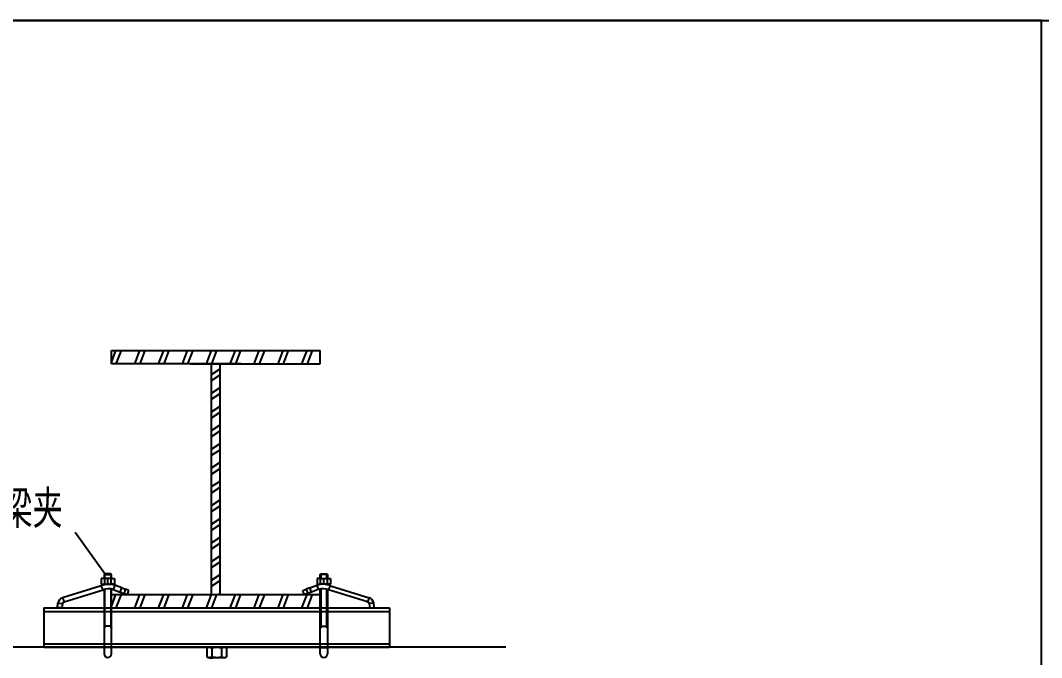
# Model space of a CAD drawing. Extents: x 1382187 to 1725648, y 860327 to 1571294.
# Drawn here: x 1510898 to 1521768, y 1216145 to 1222928 of the extents above; entities that cross this region are included whole.
import ezdxf

# ---------------------------------------------------------------- set-up
doc = ezdxf.new("R2010")
doc.units = 0
doc.header["$LTSCALE"] = 1000
doc.header["$MEASUREMENT"] = 0
doc.layers.add('W_DIM', color=4, linetype='Continuous')
doc.layers.add('walraven', color=7, linetype='Continuous')
doc.styles.get("Standard").update_dxf_attribs({"font": 'gbenor.shx', "bigfont": 'gbcbig.shx'})
doc.styles.add('wwp100', font='txt.shx', dxfattribs={"width": 0.7, "height": 400, "bigfont": 'hztxt.shx'})
doc.dimstyles.get("Standard").update_dxf_attribs({"dimtxt": 0.18, "dimasz": 0.18, "dimexe": 0.18, "dimexo": 0.0625, "dimgap": 0.09, "dimtad": 0, "dimtih": 1, "dimtoh": 1, "dimdec": 4, "dimzin": 0, "dimdsep": 46, "dimtxsty": 'Standard', "dimcen": 0.09, "dimadec": 0, "dimazin": 0, "dimtfac": 1, "dimtdec": 4, "dimtofl": 0, "dimtmove": 0, "dimatfit": 3, "dimfxl": 0, "dimtolj": 1, "dimtzin": 0, "dimarcsym": 0})

msp = doc.modelspace()

# ---------------------------------------------------------------- linework, layer by layer
at = {"color": 7}
for p, q in [((1497689.7, 1222928.1), (1544506.6, 1222928.1)), ((1521766.8, 1222928.1), (1497689.7, 1222928.1)), ((1521766.8, 1205507.8), (1521766.8, 1222928.1)), ((1521766.8, 1205507.8), (1521766.8, 1222928.1)), ((1521766.8, 1205507.8), (1521766.8, 1222928.1)), ((1511146.2, 1216673.3), (1511146.2, 1216255.9)), ((1511866.4, 1216673.3), (1514089.6, 1216673.3)), ((1514828.1, 1216673.3), (1514828.1, 1216255.9)), ((1512895.6, 1216145.9), (1513078.8, 1216145.9))]:
    msp.add_line(p, q, dxfattribs=at)
for p, q in [((1511866.4, 1219287.5), (1511915.2, 1219414.2)), ((1511866.4, 1219414.2), (1514089.6, 1219414.2)), ((1511866.4, 1219271.7), (1511866.4, 1219414.2)), ((1511918.3, 1219271.7), (1511973.1, 1219414.2)), ((1512114.7, 1219271.7), (1512169.5, 1219414.2)), ((1512172.6, 1219271.7), (1512227.4, 1219414.2)), ((1512369, 1219271.7), (1512423.8, 1219414.2)), ((1512426.9, 1219271.7), (1512481.7, 1219414.2)), ((1512623.3, 1219271.7), (1512678.1, 1219414.2)), ((1512681.2, 1219271.7), (1512736, 1219414.2)), ((1512877.6, 1219271.7), (1512932.4, 1219414.2)), ((1512935.5, 1219271.7), (1512990.3, 1219414.2)), ((1513131.9, 1219271.7), (1513186.7, 1219414.2)), ((1513189.8, 1219271.7), (1513244.6, 1219414.2)), ((1513386.2, 1219271.7), (1513441, 1219414.2)), ((1513444.1, 1219271.7), (1513498.9, 1219414.2)), ((1513640.5, 1219271.7), (1513695.3, 1219414.2)), ((1513698.4, 1219271.7), (1513753.2, 1219414.2)), ((1513894.8, 1219271.7), (1513949.6, 1219414.2)), ((1513952.7, 1219271.7), (1514007.6, 1219414.2)), ((1514089.6, 1219271.7), (1514089.6, 1219414.2)), ((1512932.4, 1216815.8), (1512932.4, 1219271.7)), ((1513023.6, 1216815.8), (1513023.6, 1219271.7)), ((1512932.4, 1219159.1), (1513023.6, 1219219.3)), ((1512932.4, 1219094.5), (1513023.6, 1219154.6)), ((1512932.4, 1218960.1), (1513023.6, 1219020.2)), ((1512932.4, 1218895.5), (1513023.6, 1218955.6)), ((1512932.4, 1218761), (1513023.6, 1218821.2)), ((1512932.4, 1218696.4), (1513023.6, 1218756.6)), ((1512932.4, 1218562), (1513023.6, 1218622.2)), ((1512932.4, 1218497.4), (1513023.6, 1218557.6)), ((1512932.4, 1218363), (1513023.6, 1218423.2)), ((1512932.4, 1218298.4), (1513023.6, 1218358.5)), ((1512932.4, 1218164), (1513023.6, 1218224.1)), ((1512932.4, 1218099.4), (1513023.6, 1218159.5)), ((1512932.4, 1217964.9), (1513023.6, 1218025.1)), ((1512932.4, 1217900.3), (1513023.6, 1217960.5)), ((1512932.4, 1217765.9), (1513023.6, 1217826.1)), ((1512932.4, 1217701.3), (1513023.6, 1217761.5)), ((1512932.4, 1217566.9), (1513023.6, 1217627.1)), ((1512932.4, 1217502.3), (1513023.6, 1217562.4)), ((1512932.4, 1217367.9), (1513023.6, 1217428)), ((1512932.4, 1217303.3), (1513023.6, 1217363.4)), ((1512932.4, 1217168.8), (1513023.6, 1217229)), ((1512932.4, 1217104.2), (1513023.6, 1217164.4)), ((1512932.4, 1216969.8), (1513023.6, 1217030)), ((1512932.4, 1216905.2), (1513023.6, 1216965.4)), ((1511866.4, 1216815.8), (1514089.6, 1216815.8)), ((1511866.4, 1216689.1), (1511915.2, 1216815.8)), ((1511918.3, 1216673.3), (1511973.1, 1216815.8)), ((1512114.7, 1216673.3), (1512169.5, 1216815.8)), ((1512172.6, 1216673.3), (1512227.4, 1216815.8)), ((1512369, 1216673.3), (1512423.8, 1216815.8)), ((1512426.9, 1216673.3), (1512481.7, 1216815.8)), ((1512623.3, 1216673.3), (1512678.1, 1216815.8)), ((1512681.2, 1216673.3), (1512736, 1216815.8)), ((1512877.6, 1216673.3), (1512932.4, 1216815.8)), ((1512935.5, 1216673.3), (1512990.3, 1216815.8)), ((1513000.6, 1216815.8), (1513023.6, 1216831)), ((1513131.9, 1216673.3), (1513186.7, 1216815.8)), ((1513189.8, 1216673.3), (1513244.6, 1216815.8)), ((1513386.2, 1216673.3), (1513441, 1216815.8)), ((1513444.1, 1216673.3), (1513498.9, 1216815.8)), ((1513640.5, 1216673.3), (1513695.3, 1216815.8)), ((1513698.4, 1216673.3), (1513753.2, 1216815.8)), ((1513894.8, 1216673.3), (1513949.6, 1216815.8)), ((1513952.7, 1216673.3), (1514007.6, 1216815.8))]:
    msp.add_line(p, q)
at = {"linetype": 'Continuous'}
for p, q in [((1511146.2, 1216673.3), (1514828.1, 1216673.3)), ((1511146.2, 1216637.6), (1514828.1, 1216637.6)), ((1511146.2, 1216291.5), (1514828.1, 1216291.5)), ((1511146.2, 1216255.9), (1514828.1, 1216255.9)), ((1512881.4, 1216247.7), (1512895.6, 1216255.9)), ((1512881.4, 1216247.7), (1512881.4, 1216154.1)), ((1512895.6, 1216255.9), (1513078.8, 1216255.9)), ((1512934.3, 1216247.7), (1512934.3, 1216154.1)), ((1513040.1, 1216247.7), (1513040.1, 1216154.1)), ((1513093, 1216247.7), (1513078.8, 1216255.9)), ((1513093, 1216247.7), (1513093, 1216154.1)), ((1512895.6, 1216145.9), (1512881.4, 1216154.1)), ((1513078.8, 1216145.9), (1513093, 1216154.1))]:
    msp.add_line(p, q, dxfattribs=at)
at = {"color": 2}
msp.add_line((1503673.1, 1216259.7), (1516065.8, 1216259.7), dxfattribs=at)
at = {"linetype": 'Continuous'}
for centre, start, end in [((1512908, 1216187.1), 262.59836, 263.36614), ((1513066.4, 1216187.1), 276.63385, 277.40314)]:
    msp.add_arc(centre, 41.2, start, end, dxfattribs=at)
for points, knots in [([(1512881.4, 1216247.7), (1512885.6, 1216250.1), (1512894, 1216254.2), (1512903.3, 1216255.9), (1512907.9, 1216255.9)], [0, 0, 0, 0, 0.5149312, 1, 1, 1, 1]), ([(1512907.9, 1216255.9), (1512912.4, 1216255.9), (1512921.7, 1216254.2), (1512930.1, 1216250.1), (1512934.3, 1216247.7)], [0, 0, 0, 0, 0.4850688, 1, 1, 1, 1]), ([(1513040.1, 1216247.7), (1513044.2, 1216250.1), (1513052.7, 1216254.2), (1513062, 1216255.9), (1513066.5, 1216255.9)], [0, 0, 0, 0, 0.5149312, 1, 1, 1, 1]), ([(1513066.5, 1216255.9), (1513071, 1216255.9), (1513080.4, 1216254.2), (1513088.8, 1216250.1), (1513093, 1216247.7)], [0, 0, 0, 0, 0.4850688, 1, 1, 1, 1]), ([(1512881.4, 1216154.1), (1512883.1, 1216153.1), (1512889.8, 1216149.5), (1512897.1, 1216147), (1512902.7, 1216146.3)], [0, 0, 0, 0, 0.2607399, 1, 1, 1, 1]), ([(1513046.1, 1216145.9), (1513040.5, 1216145.6), (1513017.6, 1216144.5), (1512978.9, 1216142.5), (1512940.2, 1216141), (1512916.5, 1216139), (1512908.4, 1216138.4), (1512905.8, 1216137.6)], [0.11280276, 0.11280276, 0.11280276, 0.11280276, 0.21833993, 0.54637953, 0.84847065, 0.94881238, 1, 1, 1, 1]), ([(1512907.9, 1216145.9), (1512912.4, 1216145.9), (1512921.7, 1216147.6), (1512930.1, 1216151.7), (1512934.3, 1216154.1)], [0, 0, 0, 0, 0.4850688, 1, 1, 1, 1]), ([(1512973.3, 1216145.9), (1512969, 1216145.7), (1512947.4, 1216144.9), (1512925.7, 1216144.6), (1512908.5, 1216141.8)], [0.58681215, 0.58681215, 0.58681215, 0.58681215, 0.66875117, 1, 1, 1, 1]), ([(1513040.1, 1216154.1), (1513044.2, 1216151.7), (1513052.7, 1216147.6), (1513062, 1216145.9), (1513066.5, 1216145.9)], [0, 0, 0, 0, 0.5149312, 1, 1, 1, 1]), ([(1513071.7, 1216146.3), (1513073.5, 1216146.5), (1513081, 1216148), (1513088, 1216151.2), (1513093, 1216154.1)], [0, 0, 0, 0, 0.2413187, 1, 1, 1, 1])]:
    msp.add_open_spline(points, degree=3, knots=knots, dxfattribs=at)
for points in [[(1512934.3, 1216247.7), (1512951.4, 1216252.6), (1512969.3, 1216255.9), (1512987.2, 1216255.9)], [(1512987.2, 1216255.9), (1513005, 1216255.9), (1513022.9, 1216252.6), (1513040.1, 1216247.7)], [(1512924.3, 1216145.9), (1512919.3, 1216145.5), (1512914.3, 1216145), (1512909.4, 1216144.2)], [(1512934.3, 1216154.1), (1512951.4, 1216149.2), (1512969.3, 1216145.9), (1512987.2, 1216145.9)], [(1512987.2, 1216145.9), (1513005, 1216145.9), (1513022.9, 1216149.2), (1513040.1, 1216154.1)]]:
    msp.add_open_spline(points, degree=3, dxfattribs=at)
at = {"layer": 'walraven'}
for p, q in [((1513248.6, 1219271.7), (1511866.4, 1219271.7)), ((1512707.4, 1219271.7), (1514089.6, 1219271.7))]:
    msp.add_line(p, q, dxfattribs=at)
at = {"layer": 'walraven', "color": 7, "linetype": 'Continuous'}
for p, q in [((1511792.3, 1216989), (1511756.5, 1216989)), ((1511756.5, 1216989), (1511756.5, 1216926.9)), ((1511794.8, 1217036.3), (1511790, 1217031.5)), ((1511790, 1217031.5), (1511790, 1216989)), ((1511792.3, 1216989), (1511792.3, 1216926.9)), ((1511864.1, 1216989), (1511792.3, 1216989)), ((1511861.7, 1217036.3), (1511794.8, 1217036.3)), ((1511866.4, 1217031.5), (1511861.7, 1217036.3)), ((1511864.1, 1216926.9), (1511864.1, 1216989)), ((1511864.1, 1216989), (1511900, 1216989)), ((1511866.4, 1216989), (1511866.4, 1217031.5)), ((1511900, 1216989), (1511900, 1216926.9)), ((1514091.9, 1216989), (1514056, 1216989)), ((1514056, 1216989), (1514056, 1216926.9)), ((1514089.6, 1217031.5), (1514094.3, 1217036.3)), ((1514089.6, 1216989), (1514089.6, 1217031.5)), ((1514091.9, 1216926.9), (1514091.9, 1216989)), ((1514091.9, 1216989), (1514163.7, 1216989)), ((1514094.3, 1217036.3), (1514161.2, 1217036.3)), ((1514161.2, 1217036.3), (1514166, 1217031.5)), ((1514163.7, 1216989), (1514163.7, 1216926.9)), ((1514163.7, 1216989), (1514199.5, 1216989)), ((1514166, 1217031.5), (1514166, 1216989)), ((1514199.5, 1216989), (1514199.5, 1216926.9)), ((1511757.1, 1216908.9), (1511344.6, 1216782.8)), ((1511364.8, 1216739.5), (1511777.3, 1216865.6)), ((1511756.5, 1216926.9), (1511792.3, 1216926.9)), ((1511790, 1216926.9), (1511790, 1216920.7)), ((1511790, 1216870.8), (1511790, 1216233.3)), ((1511792.3, 1216926.9), (1511864.1, 1216926.9)), ((1511796.6, 1216920.7), (1511796.6, 1216926.8)), ((1511796.6, 1216462.7), (1511796.6, 1216870.8)), ((1511859.8, 1216924.7), (1511859.8, 1216926.8)), ((1511859.8, 1216876.2), (1511859.8, 1216462.7)), ((1511900, 1216926.9), (1511864.1, 1216926.9)), ((1511866.4, 1216926.9), (1511866.4, 1216924.7)), ((1511866.4, 1216233.3), (1511866.4, 1216876.2)), ((1511887, 1216870.4), (1511961.1, 1216843.4)), ((1511977.5, 1216888.3), (1511903.3, 1216915.3)), ((1511977.5, 1216888.3), (1512016.4, 1216874.2)), ((1512053.3, 1216860.7), (1512016.4, 1216874.2)), ((1513902.7, 1216860.7), (1513939.6, 1216874.2)), ((1513978.5, 1216888.3), (1513939.6, 1216874.2)), ((1513978.5, 1216888.3), (1514052.7, 1216915.3)), ((1514069, 1216870.4), (1513994.9, 1216843.4)), ((1514056, 1216926.9), (1514091.9, 1216926.9)), ((1514089.6, 1216926.9), (1514089.6, 1216924.7)), ((1514089.6, 1216233.3), (1514089.6, 1216876.2)), ((1514163.7, 1216926.9), (1514091.9, 1216926.9)), ((1514096.2, 1216924.7), (1514096.2, 1216926.8)), ((1514096.2, 1216876.2), (1514096.2, 1216462.7)), ((1514159.4, 1216920.7), (1514159.4, 1216926.8)), ((1514159.4, 1216462.7), (1514159.4, 1216870.8)), ((1514199.5, 1216926.9), (1514163.7, 1216926.9)), ((1514166, 1216926.9), (1514166, 1216920.7)), ((1514166, 1216870.8), (1514166, 1216233.3)), ((1514591.2, 1216739.5), (1514178.7, 1216865.6)), ((1514198.9, 1216908.9), (1514611.4, 1216782.8)), ((1511961.1, 1216843.4), (1512000, 1216829.3)), ((1512000, 1216829.3), (1512037, 1216815.8)), ((1512037, 1216815.8), (1512053.3, 1216860.7)), ((1513919, 1216815.8), (1513902.7, 1216860.7)), ((1513956, 1216829.3), (1513919, 1216815.8)), ((1513994.9, 1216843.4), (1513956, 1216829.3)), ((1511292.2, 1216677.4), (1511297.3, 1216725)), ((1511339.8, 1216673.3), (1511292.2, 1216677.4)), ((1511346.2, 1216720.7), (1511339.8, 1216673.3)), ((1514609.8, 1216720.7), (1514616.2, 1216673.3)), ((1514616.2, 1216673.3), (1514663.8, 1216677.4)), ((1514663.8, 1216677.4), (1514658.7, 1216725)), ((1511866.4, 1216481.5), (1511790, 1216481.5)), ((1511796.6, 1216481.5), (1511790, 1216458.6)), ((1511859.8, 1216481.5), (1511866.4, 1216458.6)), ((1514096.2, 1216481.5), (1514089.6, 1216458.6)), ((1514089.6, 1216481.5), (1514166, 1216481.5)), ((1514159.4, 1216481.5), (1514166, 1216458.6)), ((1511790, 1216252.1), (1511790, 1216185.1)), ((1511866.4, 1216185.1), (1511866.4, 1216252.1)), ((1514089.6, 1216185.1), (1514089.6, 1216252.1)), ((1514166, 1216252.1), (1514166, 1216185.1))]:
    msp.add_line(p, q, dxfattribs=at)
at = {"layer": 'walraven', "color": 1, "linetype": 'Continuous'}
for p, q in [((1511790, 1217031.5), (1511828.2, 1217031.5)), ((1511796.6, 1216989), (1511796.6, 1217036.3)), ((1511828.2, 1217031.5), (1511866.4, 1217031.5)), ((1511859.8, 1217036.3), (1511859.8, 1216989)), ((1514127.8, 1217031.5), (1514089.6, 1217031.5)), ((1514096.2, 1217036.3), (1514096.2, 1216989)), ((1514166, 1217031.5), (1514127.8, 1217031.5)), ((1514159.4, 1216989), (1514159.4, 1217036.3)), ((1511777.3, 1216865.6), (1511757.1, 1216908.9)), ((1511903.3, 1216915.3), (1511887, 1216870.4)), ((1511961.1, 1216843.4), (1511977.5, 1216888.3)), ((1512016.4, 1216874.2), (1512000, 1216829.3)), ((1513939.6, 1216874.2), (1513956, 1216829.3)), ((1513994.9, 1216843.4), (1513978.5, 1216888.3)), ((1514052.7, 1216915.3), (1514069, 1216870.4)), ((1514178.7, 1216865.6), (1514198.9, 1216908.9)), ((1511344.6, 1216782.8), (1511364.8, 1216739.5)), ((1514611.4, 1216782.8), (1514591.2, 1216739.5)), ((1511297.3, 1216725), (1511346.2, 1216720.7)), ((1514658.7, 1216725), (1514609.8, 1216720.7)), ((1514089.6, 1216252.1), (1514166, 1216252.1))]:
    msp.add_line(p, q, dxfattribs=at)
at = {"layer": 'walraven', "color": 3, "linetype": 'Continuous'}
for p, q in [((1511828.2, 1216926.9), (1511828.2, 1216989)), ((1514127.8, 1216926.9), (1514127.8, 1216989))]:
    msp.add_line(p, q, dxfattribs=at)
at = {"layer": 'walraven', "color": 7, "linetype": 'Continuous'}
for centre, radius, start, end in [((1511837.9, 1216735.7), 191.2, 70, 115), ((1511837.9, 1216735.7), 143.4, 70, 115), ((1514118.1, 1216735.7), 191.2, 65, 110), ((1514118.1, 1216735.7), 143.4, 65, 110), ((1511381, 1216704.8), 86, 115, 166.46965), ((1511381, 1216704.8), 86, 115, 166.46965), ((1514575, 1216704.8), 86, 13.53035, 65), ((1511381, 1216704.8), 38.2, 115, 155.50346), ((1514575, 1216704.8), 38.2, 24.49654, 65), ((1511828.2, 1216185.1), 38.2, 180, 0), ((1514127.8, 1216185.1), 38.2, 180, 0)]:
    msp.add_arc(centre, radius, start, end, dxfattribs=at)

# ---------------------------------------------------------------- texts
at = {"layer": 'W_DIM', "color": 7, "style": 'wwp100', "width": 0.8}
msp.add_text('U型梁夹', height=400, dxfattribs=at).set_placement((1510086, 1217525.9))

# ---------------------------------------------------------------- leaders
at = {"color": 7}
msp.add_leader([(1511796.6, 1217036.3), (1511482.6, 1217477.4)], dimstyle='Standard', override={"dimgap": 100, "dimtad": 0}, dxfattribs=at)

doc.saveas('drawing.dxf')
